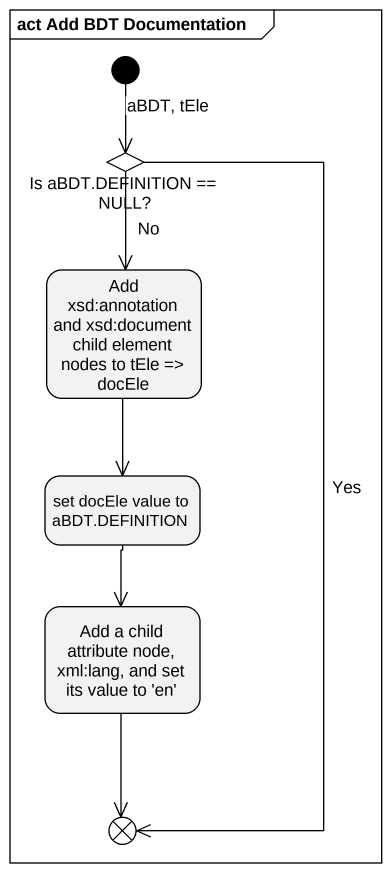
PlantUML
@startuml
mainframe act Add BDT Documentation
hide empty description
state "Is aBDT.DEFINITION == NULL?" as Is_aBDT_DEFINITION_NULL <<choice>>
state "Add xsd:annotation and xsd:document child element nodes to tEle => docEle" as Add_xsd_annotation_and_xsd
state "set docEle value to aBDT.DEFINITION" as set_docEle_value_to_aBDT
state "Add a child attribute node, xml:lang, and set its value to 'en'" as Add_a_child_attribute_node
state flowfinal1 <<end>>
[*] --> Is_aBDT_DEFINITION_NULL : aBDT, tEle
Is_aBDT_DEFINITION_NULL --> Add_xsd_annotation_and_xsd : No
Is_aBDT_DEFINITION_NULL --> flowfinal1 : Yes
Add_xsd_annotation_and_xsd --> set_docEle_value_to_aBDT
set_docEle_value_to_aBDT --> Add_a_child_attribute_node
Add_a_child_attribute_node --> flowfinal1
@enduml
